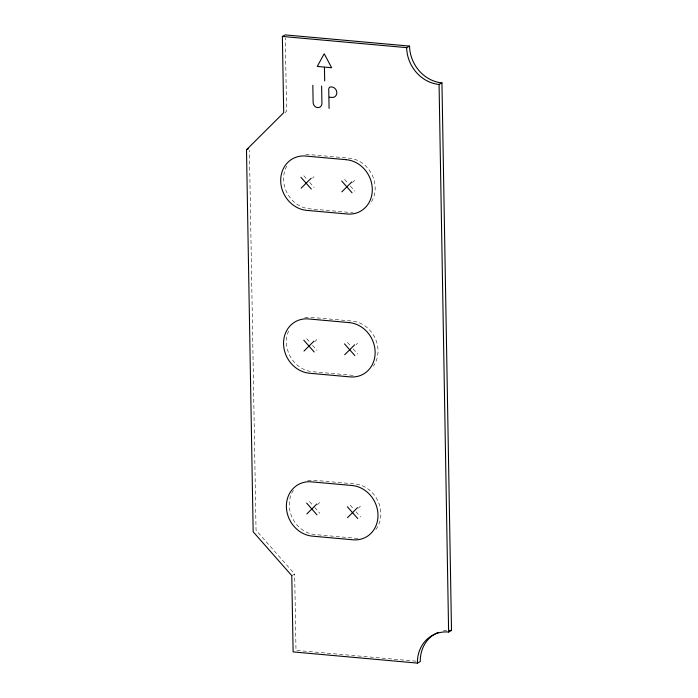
<?xml version="1.0" encoding="UTF-8"?>
<svg xmlns="http://www.w3.org/2000/svg" width="698" height="698" viewBox="0 0 698 698"><rect width="100%" height="100%" fill="white"/><g stroke="black" fill="none" stroke-linecap="round" stroke-linejoin="round"><path stroke-width="0.52" stroke-dasharray="3.49 2.62" d="M285.063 112.683L286.581 111.174L285.308 38.172M312.591 178.103L314.021 176.681M352.595 182.475L354.732 180.346M314.719 341.706L316.866 339.577M356.146 344.664L357.577 343.241M317.564 504.602L319.71 502.464M358.275 508.266L360.421 506.129M291.781 575.632L294.661 574.088L256.044 530.227L249.413 150.393M353.057 375.358L312.346 371.694A27.937 24.692 61.8 0 1 289.6 328.985M415.964 661.163L295.996 650.361L294.661 574.088M344.55 179.43L348.442 183.844M350.387 186.052L354.924 191.208M303.839 175.765L307.085 179.447M309.676 182.387L314.213 187.544M347.395 342.325L351.286 346.74M353.232 348.948L357.76 354.095M306.684 338.661L310.575 343.076M312.521 345.283L317.049 350.431M350.239 505.212L353.476 508.894M356.076 511.843L360.604 516.991M309.528 501.548L313.419 505.963M314.711 507.437L319.893 513.327M443.274 630.905A34.917 30.86 61.8 0 1 447.383 630.399M304.825 317.73A27.937 24.692 61.8 0 1 311.395 317.398L352.106 321.063A27.937 24.692 61.8 0 1 375.079 338.024A27.937 24.692 61.8 0 1 373.334 366.171M293.422 490.258A27.937 24.692 61.8 0 0 292.436 518.099A27.937 24.692 61.8 0 0 315.182 534.589L355.901 538.254A27.937 24.692 61.8 0 0 359.688 538.289M307.67 480.625A27.937 24.692 61.8 0 1 314.24 480.294L354.95 483.958A27.937 24.692 61.8 0 1 378.351 501.871A27.937 24.692 61.8 0 1 375.018 530.559M286.756 166.098A27.937 24.692 61.8 0 0 309.502 208.798L350.213 212.462A27.937 24.692 61.8 0 0 353.057 212.55M305.707 154.415A27.937 24.692 61.8 0 1 308.551 154.502L349.262 158.167A27.937 24.692 61.8 0 1 372.453 175.599A27.937 24.692 61.8 0 1 369.923 204.034"/><path stroke-width="1.05" d="M246.499 149.756L283.702 112.718L282.367 36.444L285.255 34.9L409.552 46.094A34.917 30.86 61.8 0 0 441.947 82.888L451.501 630.486L448.622 632.03A34.917 30.86 61.8 0 0 417.413 663.1L293.116 651.906L291.781 575.632L253.165 531.771L246.499 149.756L248.418 148.726M301.152 188.163L311.142 178.226M341.863 191.837L351.853 181.89M303.996 351.059L313.987 341.121M344.707 354.724L354.697 344.786M306.841 513.955L316.822 504.008M347.552 517.619L357.533 507.673M282.367 36.444L406.664 47.639L409.552 46.094M448.622 632.03L439.068 84.432L441.947 82.888M417.413 663.1L420.292 661.556A34.917 30.86 61.8 0 1 438.449 632.318M323.933 67.034L317.232 66.432L324.212 53.763L331.646 67.732L324.439 67.078L324.683 80.916M329.386 97.205L332.012 97.441A5.383 4.755 61.8 0 0 336.82 92.651A5.383 4.755 61.8 0 0 331.829 86.98L331.079 86.91A2.618 2.312 61.8 0 0 328.741 89.239L329.072 108.417M341.671 180.974L352.036 192.753M300.96 177.309L311.325 189.088M344.515 343.87L354.881 355.64M303.805 340.205L314.17 351.975M347.36 506.757L357.725 518.535M306.649 503.092L317.014 514.871M321.621 86.055L321.926 103.321A4.834 4.267 61.8 0 1 317.607 107.614A4.834 4.267 61.8 0 1 313.123 102.527L312.826 85.269M439.068 84.432A34.917 30.86 61.8 0 1 406.664 47.639M449.46 630.373A34.917 30.86 61.8 0 1 451.501 630.486M346.382 159.711L305.672 156.047A27.937 24.692 61.8 0 0 280.701 180.904A27.937 24.692 61.8 0 0 306.623 210.342L347.334 214.007A27.937 24.692 61.8 0 0 372.304 189.149A27.937 24.692 61.8 0 0 346.382 159.711M349.227 322.607L308.516 318.942A27.937 24.692 61.8 0 0 283.545 343.8A27.937 24.692 61.8 0 0 309.458 373.238L350.169 376.903A27.937 24.692 61.8 0 0 375.14 352.045A27.937 24.692 61.8 0 0 349.227 322.607M352.071 485.503L311.36 481.838A27.937 24.692 61.8 0 0 286.389 506.696A27.937 24.692 61.8 0 0 312.303 536.134L353.014 539.798A27.937 24.692 61.8 0 0 377.984 514.941A27.937 24.692 61.8 0 0 352.071 485.503"/></g></svg>
